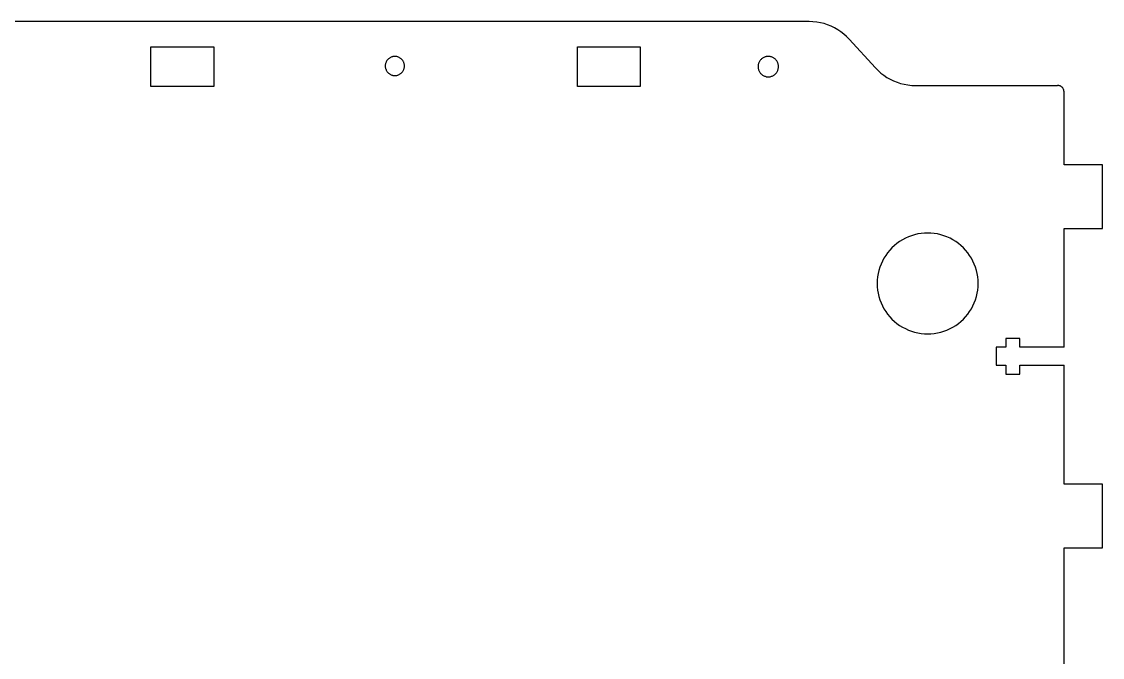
# Model space of a CAD drawing. Header units: metres. Extents: x 1293 to 1656, y -3 to 2553.
# Drawn here: x 1470.2 to 1639.4, y 2029.4 to 2129 of the extents above; entities that cross this region are included whole.
import ezdxf

# ---------------------------------------------------------------- set-up
doc = ezdxf.new("R2010")
doc.units = ezdxf.units.M

msp = doc.modelspace()

# ---------------------------------------------------------------- linework, layer by layer
at = {"layer": '6mm'}
for p, q in [((1593.47, 2128.95), (1347.06, 2128.95)), ((1594.05, 2128.93), (1593.47, 2128.95)), ((1594.64, 2128.87), (1594.05, 2128.93)), ((1595.22, 2128.77), (1594.64, 2128.87)), ((1595.79, 2128.63), (1595.22, 2128.77)), ((1596.35, 2128.45), (1595.79, 2128.63)), ((1596.89, 2128.23), (1596.35, 2128.45)), ((1597.42, 2127.98), (1596.89, 2128.23)), ((1597.93, 2127.68), (1597.42, 2127.98)), ((1598.42, 2127.36), (1597.93, 2127.68)), ((1598.89, 2127), (1598.42, 2127.36)), ((1599.32, 2126.61), (1598.89, 2127)), ((1490.4, 2118.81), (1490.4, 2125.01)), ((1490.4, 2125.01), (1500.25, 2125.01)), ((1500.25, 2125.01), (1500.25, 2118.81)), ((1557.17, 2118.81), (1557.17, 2125.01)), ((1557.17, 2125.01), (1567.02, 2125.01)), ((1567.02, 2125.01), (1567.02, 2118.81)), ((1599.74, 2126.19), (1599.32, 2126.61)), ((1599.74, 2126.19), (1603.83, 2121.71)), ((1527.94, 2123.35), (1527.85, 2123.3)), ((1528.03, 2123.39), (1527.94, 2123.35)), ((1528.12, 2123.43), (1528.03, 2123.39)), ((1528.21, 2123.45), (1528.12, 2123.43)), ((1528.31, 2123.48), (1528.21, 2123.45)), ((1528.41, 2123.49), (1528.31, 2123.48)), ((1528.5, 2123.5), (1528.41, 2123.49)), ((1528.6, 2123.51), (1528.5, 2123.5)), ((1528.7, 2123.5), (1528.6, 2123.51)), ((1528.8, 2123.49), (1528.7, 2123.5)), ((1528.89, 2123.48), (1528.8, 2123.49)), ((1528.99, 2123.45), (1528.89, 2123.48)), ((1529.08, 2123.43), (1528.99, 2123.45)), ((1529.18, 2123.39), (1529.08, 2123.43)), ((1529.26, 2123.35), (1529.18, 2123.39)), ((1529.35, 2123.3), (1529.26, 2123.35)), ((1586.35, 2123.34), (1586.26, 2123.29)), ((1586.45, 2123.38), (1586.35, 2123.34)), ((1586.55, 2123.42), (1586.45, 2123.38)), ((1586.65, 2123.45), (1586.55, 2123.42)), ((1586.75, 2123.47), (1586.65, 2123.45)), ((1586.85, 2123.49), (1586.75, 2123.47)), ((1586.96, 2123.5), (1586.85, 2123.49)), ((1587.06, 2123.5), (1586.96, 2123.5)), ((1587.17, 2123.5), (1587.06, 2123.5)), ((1587.27, 2123.49), (1587.17, 2123.5)), ((1587.37, 2123.47), (1587.27, 2123.49)), ((1587.48, 2123.45), (1587.37, 2123.47)), ((1587.58, 2123.42), (1587.48, 2123.45)), ((1587.67, 2123.38), (1587.58, 2123.42)), ((1587.77, 2123.34), (1587.67, 2123.38)), ((1587.86, 2123.29), (1587.77, 2123.34)), ((1527.11, 2122.2), (1527.1, 2122.1)), ((1527.1, 2122.1), (1527.1, 2122.01)), ((1527.1, 2122.01), (1527.1, 2121.91)), ((1527.1, 2121.91), (1527.11, 2121.81)), ((1527.13, 2122.3), (1527.11, 2122.2)), ((1527.11, 2121.81), (1527.13, 2121.71)), ((1527.15, 2122.39), (1527.13, 2122.3)), ((1527.13, 2121.71), (1527.15, 2121.62)), ((1527.18, 2122.49), (1527.15, 2122.39)), ((1527.22, 2122.58), (1527.18, 2122.49)), ((1527.26, 2122.67), (1527.22, 2122.58)), ((1527.3, 2122.76), (1527.26, 2122.67)), ((1527.35, 2122.84), (1527.3, 2122.76)), ((1527.41, 2122.92), (1527.35, 2122.84)), ((1527.47, 2122.99), (1527.41, 2122.92)), ((1527.54, 2123.07), (1527.47, 2122.99)), ((1527.61, 2123.13), (1527.54, 2123.07)), ((1527.69, 2123.2), (1527.61, 2123.13)), ((1527.77, 2123.25), (1527.69, 2123.2)), ((1527.85, 2123.3), (1527.77, 2123.25)), ((1529.43, 2123.25), (1529.35, 2123.3)), ((1529.51, 2123.2), (1529.43, 2123.25)), ((1529.59, 2123.13), (1529.51, 2123.2)), ((1529.66, 2123.07), (1529.59, 2123.13)), ((1529.73, 2122.99), (1529.66, 2123.07)), ((1529.79, 2122.92), (1529.73, 2122.99)), ((1529.85, 2122.84), (1529.79, 2122.92)), ((1529.9, 2122.76), (1529.85, 2122.84)), ((1529.95, 2122.67), (1529.9, 2122.76)), ((1529.99, 2122.58), (1529.95, 2122.67)), ((1530.02, 2122.49), (1529.99, 2122.58)), ((1530.05, 2122.39), (1530.02, 2122.49)), ((1530.07, 2122.3), (1530.05, 2122.39)), ((1530.05, 2121.62), (1530.07, 2121.71)), ((1530.09, 2122.2), (1530.07, 2122.3)), ((1530.07, 2121.71), (1530.09, 2121.81)), ((1530.1, 2122.1), (1530.09, 2122.2)), ((1530.09, 2121.81), (1530.1, 2121.91)), ((1530.1, 2122.01), (1530.1, 2122.1)), ((1530.1, 2121.91), (1530.1, 2122.01)), ((1585.47, 2122.11), (1585.46, 2122.01)), ((1585.46, 2122.01), (1585.46, 2121.9)), ((1585.46, 2121.9), (1585.46, 2121.8)), ((1585.46, 2121.8), (1585.47, 2121.69)), ((1585.49, 2122.21), (1585.47, 2122.11)), ((1585.47, 2121.69), (1585.49, 2121.59)), ((1585.52, 2122.32), (1585.49, 2122.21)), ((1585.55, 2122.42), (1585.52, 2122.32)), ((1585.58, 2122.51), (1585.55, 2122.42)), ((1585.63, 2122.61), (1585.58, 2122.51)), ((1585.68, 2122.7), (1585.63, 2122.61)), ((1585.73, 2122.79), (1585.68, 2122.7)), ((1585.79, 2122.88), (1585.73, 2122.79)), ((1585.86, 2122.96), (1585.79, 2122.88)), ((1585.93, 2123.03), (1585.86, 2122.96)), ((1586.01, 2123.1), (1585.93, 2123.03)), ((1586.09, 2123.17), (1586.01, 2123.1)), ((1586.17, 2123.23), (1586.09, 2123.17)), ((1586.26, 2123.29), (1586.17, 2123.23)), ((1587.95, 2123.23), (1587.86, 2123.29)), ((1588.04, 2123.17), (1587.95, 2123.23)), ((1588.12, 2123.1), (1588.04, 2123.17)), ((1588.19, 2123.03), (1588.12, 2123.1)), ((1588.26, 2122.96), (1588.19, 2123.03)), ((1588.33, 2122.88), (1588.26, 2122.96)), ((1588.39, 2122.79), (1588.33, 2122.88)), ((1588.45, 2122.7), (1588.39, 2122.79)), ((1588.5, 2122.61), (1588.45, 2122.7)), ((1588.54, 2122.51), (1588.5, 2122.61)), ((1588.58, 2122.42), (1588.54, 2122.51)), ((1588.61, 2122.32), (1588.58, 2122.42)), ((1588.63, 2122.21), (1588.61, 2122.32)), ((1588.65, 2122.11), (1588.63, 2122.21)), ((1588.63, 2121.59), (1588.65, 2121.69)), ((1588.66, 2122.01), (1588.65, 2122.11)), ((1588.65, 2121.69), (1588.66, 2121.8)), ((1588.66, 2121.9), (1588.66, 2122.01)), ((1588.66, 2121.8), (1588.66, 2121.9)), ((1603.83, 2121.71), (1604.25, 2121.29)), ((1527.15, 2121.62), (1527.18, 2121.52)), ((1527.18, 2121.52), (1527.22, 2121.43)), ((1527.22, 2121.43), (1527.26, 2121.34)), ((1527.26, 2121.34), (1527.3, 2121.26)), ((1527.3, 2121.26), (1527.35, 2121.17)), ((1527.35, 2121.17), (1527.41, 2121.09)), ((1527.41, 2121.09), (1527.47, 2121.02)), ((1527.47, 2121.02), (1527.54, 2120.94)), ((1527.54, 2120.94), (1527.61, 2120.88)), ((1527.61, 2120.88), (1527.69, 2120.82)), ((1527.69, 2120.82), (1527.77, 2120.76)), ((1527.77, 2120.76), (1527.85, 2120.71)), ((1527.85, 2120.71), (1527.94, 2120.66)), ((1527.94, 2120.66), (1528.03, 2120.62)), ((1528.03, 2120.62), (1528.12, 2120.58)), ((1528.12, 2120.58), (1528.21, 2120.56)), ((1528.21, 2120.56), (1528.31, 2120.53)), ((1528.31, 2120.53), (1528.41, 2120.52)), ((1528.41, 2120.52), (1528.5, 2120.51)), ((1528.5, 2120.51), (1528.6, 2120.51)), ((1528.6, 2120.51), (1528.7, 2120.51)), ((1528.7, 2120.51), (1528.8, 2120.52)), ((1528.8, 2120.52), (1528.89, 2120.53)), ((1528.89, 2120.53), (1528.99, 2120.56)), ((1528.99, 2120.56), (1529.08, 2120.58)), ((1529.08, 2120.58), (1529.18, 2120.62)), ((1529.18, 2120.62), (1529.26, 2120.66)), ((1529.26, 2120.66), (1529.35, 2120.71)), ((1529.35, 2120.71), (1529.43, 2120.76)), ((1529.43, 2120.76), (1529.51, 2120.82)), ((1529.51, 2120.82), (1529.59, 2120.88)), ((1529.59, 2120.88), (1529.66, 2120.94)), ((1529.66, 2120.94), (1529.73, 2121.02)), ((1529.73, 2121.02), (1529.79, 2121.09)), ((1529.79, 2121.09), (1529.85, 2121.17)), ((1529.85, 2121.17), (1529.9, 2121.26)), ((1529.9, 2121.26), (1529.95, 2121.34)), ((1529.95, 2121.34), (1529.99, 2121.43)), ((1529.99, 2121.43), (1530.02, 2121.52)), ((1530.02, 2121.52), (1530.05, 2121.62)), ((1585.49, 2121.59), (1585.52, 2121.49)), ((1585.52, 2121.49), (1585.55, 2121.39)), ((1585.55, 2121.39), (1585.58, 2121.29)), ((1585.58, 2121.29), (1585.63, 2121.19)), ((1585.63, 2121.19), (1585.68, 2121.1)), ((1585.68, 2121.1), (1585.73, 2121.01)), ((1585.73, 2121.01), (1585.79, 2120.93)), ((1585.79, 2120.93), (1585.86, 2120.85)), ((1585.86, 2120.85), (1585.93, 2120.77)), ((1585.93, 2120.77), (1586.01, 2120.7)), ((1586.01, 2120.7), (1586.09, 2120.63)), ((1586.09, 2120.63), (1586.17, 2120.57)), ((1586.17, 2120.57), (1586.26, 2120.52)), ((1586.26, 2120.52), (1586.35, 2120.47)), ((1586.35, 2120.47), (1586.45, 2120.42)), ((1586.45, 2120.42), (1586.55, 2120.39)), ((1586.55, 2120.39), (1586.65, 2120.36)), ((1586.65, 2120.36), (1586.75, 2120.33)), ((1586.75, 2120.33), (1586.85, 2120.32)), ((1586.85, 2120.32), (1586.96, 2120.3)), ((1586.96, 2120.3), (1587.06, 2120.3)), ((1587.06, 2120.3), (1587.17, 2120.3)), ((1587.17, 2120.3), (1587.27, 2120.32)), ((1587.27, 2120.32), (1587.37, 2120.33)), ((1587.37, 2120.33), (1587.48, 2120.36)), ((1587.48, 2120.36), (1587.58, 2120.39)), ((1587.58, 2120.39), (1587.67, 2120.42)), ((1587.67, 2120.42), (1587.77, 2120.47)), ((1587.77, 2120.47), (1587.86, 2120.52)), ((1587.86, 2120.52), (1587.95, 2120.57)), ((1587.95, 2120.57), (1588.04, 2120.63)), ((1588.04, 2120.63), (1588.12, 2120.7)), ((1588.12, 2120.7), (1588.19, 2120.77)), ((1588.19, 2120.77), (1588.26, 2120.85)), ((1588.26, 2120.85), (1588.33, 2120.93)), ((1588.33, 2120.93), (1588.39, 2121.01)), ((1588.39, 2121.01), (1588.45, 2121.1)), ((1588.45, 2121.1), (1588.5, 2121.19)), ((1588.5, 2121.19), (1588.54, 2121.29)), ((1588.54, 2121.29), (1588.58, 2121.39)), ((1588.58, 2121.39), (1588.61, 2121.49)), ((1588.61, 2121.49), (1588.63, 2121.59)), ((1604.25, 2121.29), (1604.68, 2120.9)), ((1604.68, 2120.9), (1605.15, 2120.54)), ((1605.15, 2120.54), (1605.64, 2120.22)), ((1605.64, 2120.22), (1606.15, 2119.93)), ((1606.15, 2119.93), (1606.68, 2119.67)), ((1500.25, 2118.81), (1490.4, 2118.81)), ((1567.02, 2118.81), (1557.17, 2118.81)), ((1606.68, 2119.67), (1607.22, 2119.45)), ((1607.22, 2119.45), (1607.78, 2119.27)), ((1607.78, 2119.27), (1608.35, 2119.13)), ((1608.35, 2119.13), (1608.93, 2119.03)), ((1608.93, 2119.03), (1609.52, 2118.97)), ((1609.52, 2118.97), (1610.1, 2118.95)), ((1610.1, 2118.95), (1632.36, 2118.95)), ((1632.43, 2118.95), (1632.36, 2118.95)), ((1632.49, 2118.94), (1632.43, 2118.95)), ((1632.56, 2118.93), (1632.49, 2118.94)), ((1632.62, 2118.92), (1632.56, 2118.93)), ((1632.68, 2118.9), (1632.62, 2118.92)), ((1632.74, 2118.88), (1632.68, 2118.9)), ((1632.8, 2118.85), (1632.74, 2118.88)), ((1632.86, 2118.82), (1632.8, 2118.85)), ((1632.92, 2118.78), (1632.86, 2118.82)), ((1632.97, 2118.74), (1632.92, 2118.78)), ((1633.02, 2118.7), (1632.97, 2118.74)), ((1633.07, 2118.66), (1633.02, 2118.7)), ((1633.11, 2118.61), (1633.07, 2118.66)), ((1633.15, 2118.56), (1633.11, 2118.61)), ((1633.19, 2118.51), (1633.15, 2118.56)), ((1633.23, 2118.45), (1633.19, 2118.51)), ((1633.26, 2118.39), (1633.23, 2118.45)), ((1633.29, 2118.33), (1633.26, 2118.39)), ((1633.31, 2118.27), (1633.29, 2118.33)), ((1633.33, 2118.21), (1633.31, 2118.27)), ((1633.34, 2118.15), (1633.33, 2118.21)), ((1633.35, 2118.08), (1633.34, 2118.15)), ((1633.36, 2118.02), (1633.35, 2118.08)), ((1633.36, 2117.95), (1633.36, 2118.02)), ((1633.36, 2106.55), (1633.36, 2117.95)), ((1639.36, 2106.55), (1633.36, 2106.55)), ((1639.36, 2096.55), (1639.36, 2106.55)), ((1633.36, 2096.55), (1639.36, 2096.55)), ((1633.36, 2077.95), (1633.36, 2096.55)), ((1608.06, 2094.79), (1607.62, 2094.52)), ((1608.52, 2095.04), (1608.06, 2094.79)), ((1608.99, 2095.25), (1608.52, 2095.04)), ((1609.47, 2095.43), (1608.99, 2095.25)), ((1609.97, 2095.58), (1609.47, 2095.43)), ((1610.47, 2095.7), (1609.97, 2095.58)), ((1610.98, 2095.78), (1610.47, 2095.7)), ((1611.49, 2095.83), (1610.98, 2095.78)), ((1612.01, 2095.85), (1611.49, 2095.83)), ((1612.53, 2095.83), (1612.01, 2095.85)), ((1613.04, 2095.78), (1612.53, 2095.83)), ((1613.55, 2095.7), (1613.04, 2095.78)), ((1614.06, 2095.58), (1613.55, 2095.7)), ((1614.55, 2095.43), (1614.06, 2095.58)), ((1615.03, 2095.25), (1614.55, 2095.43)), ((1615.51, 2095.04), (1615.03, 2095.25)), ((1615.96, 2094.79), (1615.51, 2095.04)), ((1616.4, 2094.52), (1615.96, 2094.79)), ((1606.07, 2093.16), (1605.74, 2092.76)), ((1606.42, 2093.54), (1606.07, 2093.16)), ((1606.8, 2093.89), (1606.42, 2093.54)), ((1607.2, 2094.22), (1606.8, 2093.89)), ((1607.62, 2094.52), (1607.2, 2094.22)), ((1616.82, 2094.22), (1616.4, 2094.52)), ((1617.22, 2093.89), (1616.82, 2094.22)), ((1617.6, 2093.54), (1617.22, 2093.89)), ((1617.95, 2093.16), (1617.6, 2093.54)), ((1618.28, 2092.76), (1617.95, 2093.16)), ((1604.93, 2091.45), (1604.71, 2090.97)), ((1605.17, 2091.9), (1604.93, 2091.45)), ((1605.44, 2092.34), (1605.17, 2091.9)), ((1605.74, 2092.76), (1605.44, 2092.34)), ((1618.58, 2092.34), (1618.28, 2092.76)), ((1618.85, 2091.9), (1618.58, 2092.34)), ((1619.1, 2091.45), (1618.85, 2091.9)), ((1619.31, 2090.97), (1619.1, 2091.45)), ((1604.26, 2089.49), (1604.18, 2088.98)), ((1604.38, 2090), (1604.26, 2089.49)), ((1604.53, 2090.49), (1604.38, 2090)), ((1604.71, 2090.97), (1604.53, 2090.49)), ((1619.49, 2090.49), (1619.31, 2090.97)), ((1619.64, 2090), (1619.49, 2090.49)), ((1619.76, 2089.49), (1619.64, 2090)), ((1619.84, 2088.98), (1619.76, 2089.49)), ((1604.13, 2088.47), (1604.11, 2087.95)), ((1604.11, 2087.95), (1604.13, 2087.43)), ((1604.18, 2088.98), (1604.13, 2088.47)), ((1619.89, 2088.47), (1619.84, 2088.98)), ((1619.91, 2087.95), (1619.89, 2088.47)), ((1619.89, 2087.43), (1619.91, 2087.95)), ((1604.13, 2087.43), (1604.18, 2086.92)), ((1604.18, 2086.92), (1604.26, 2086.41)), ((1604.26, 2086.41), (1604.38, 2085.91)), ((1619.64, 2085.91), (1619.76, 2086.41)), ((1619.76, 2086.41), (1619.84, 2086.92)), ((1619.84, 2086.92), (1619.89, 2087.43)), ((1604.38, 2085.91), (1604.53, 2085.41)), ((1604.53, 2085.41), (1604.71, 2084.93)), ((1604.71, 2084.93), (1604.93, 2084.46)), ((1604.93, 2084.46), (1605.17, 2084)), ((1618.85, 2084), (1619.1, 2084.46)), ((1619.1, 2084.46), (1619.31, 2084.93)), ((1619.31, 2084.93), (1619.49, 2085.41)), ((1619.49, 2085.41), (1619.64, 2085.91)), ((1605.17, 2084), (1605.44, 2083.56)), ((1605.44, 2083.56), (1605.74, 2083.14)), ((1605.74, 2083.14), (1606.07, 2082.74)), ((1606.07, 2082.74), (1606.42, 2082.37)), ((1617.6, 2082.37), (1617.95, 2082.74)), ((1617.95, 2082.74), (1618.28, 2083.14)), ((1618.28, 2083.14), (1618.58, 2083.56)), ((1618.58, 2083.56), (1618.85, 2084)), ((1606.42, 2082.37), (1606.8, 2082.01)), ((1606.8, 2082.01), (1607.2, 2081.68)), ((1607.2, 2081.68), (1607.62, 2081.38)), ((1607.62, 2081.38), (1608.06, 2081.11)), ((1608.06, 2081.11), (1608.52, 2080.87)), ((1615.51, 2080.87), (1615.96, 2081.11)), ((1615.96, 2081.11), (1616.4, 2081.38)), ((1616.4, 2081.38), (1616.82, 2081.68)), ((1616.82, 2081.68), (1617.22, 2082.01)), ((1617.22, 2082.01), (1617.6, 2082.37)), ((1608.52, 2080.87), (1608.99, 2080.65)), ((1608.99, 2080.65), (1609.47, 2080.47)), ((1609.47, 2080.47), (1609.97, 2080.32)), ((1609.97, 2080.32), (1610.47, 2080.2)), ((1610.47, 2080.2), (1610.98, 2080.12)), ((1610.98, 2080.12), (1611.49, 2080.07)), ((1611.49, 2080.07), (1612.01, 2080.05)), ((1612.01, 2080.05), (1612.53, 2080.07)), ((1612.53, 2080.07), (1613.04, 2080.12)), ((1613.04, 2080.12), (1613.55, 2080.2)), ((1613.55, 2080.2), (1614.06, 2080.32)), ((1614.06, 2080.32), (1614.55, 2080.47)), ((1614.55, 2080.47), (1615.03, 2080.65)), ((1615.03, 2080.65), (1615.51, 2080.87)), ((1624.25, 2079.35), (1624.25, 2077.95)), ((1626.45, 2079.35), (1624.25, 2079.35)), ((1626.45, 2077.95), (1626.45, 2079.35)), ((1622.75, 2077.95), (1622.75, 2075.15)), ((1624.25, 2077.95), (1622.75, 2077.95)), ((1633.36, 2077.95), (1626.45, 2077.95)), ((1622.75, 2075.15), (1624.25, 2075.15)), ((1624.25, 2075.15), (1624.25, 2073.75)), ((1626.45, 2073.75), (1626.45, 2075.15)), ((1626.45, 2075.15), (1633.36, 2075.15)), ((1633.36, 2056.54), (1633.36, 2075.15)), ((1624.25, 2073.75), (1626.45, 2073.75)), ((1639.36, 2056.54), (1633.36, 2056.54)), ((1639.36, 2046.54), (1639.36, 2056.54)), ((1633.36, 1972.38), (1633.36, 2046.54)), ((1633.36, 2046.54), (1639.36, 2046.54))]:
    msp.add_line(p, q, dxfattribs=at)

doc.saveas('drawing.dxf')
